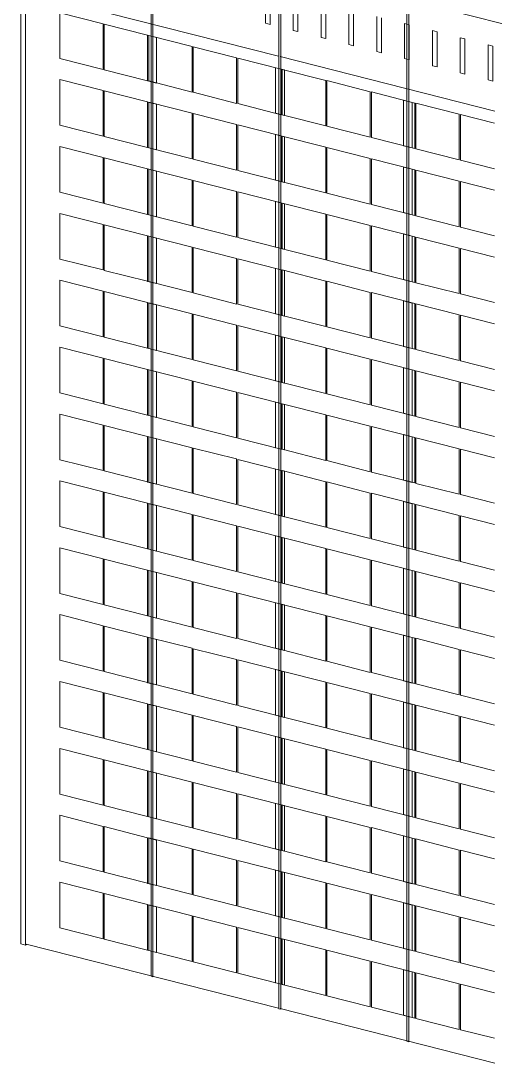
# Paper-space layout '02 Building 3D Model' of a CAD drawing. Header units: millimetres. Extents: x 5 to 415, y 7 to 290.
# Drawn here: x 178.8 to 233.7, y 74.8 to 195.5 of the extents above; entities that cross this region are included whole.
import ezdxf

# ---------------------------------------------------------------- set-up
doc = ezdxf.new("R2010")
doc.units = ezdxf.units.MM
doc.layers.add('MODEL_3D_VIEW', color=7, linetype='Continuous', lineweight=9)

# ---------------------------------------------------------------- blocks, each defined once
blk = doc.blocks.new('SHEET_02_BUILDING_3D')
at = {"layer": 'MODEL_3D_VIEW', "lineweight": 9}
for p, q in [((178.76, 88.57), (178.76, 209.17)), ((179.3, 88.43), (179.3, 209.04)), ((234.73, 195.1), (183.13, 208.22)), ((193.85, 205.44), (193.85, 84.83)), ((194.06, 84.78), (194.06, 205.38)), ((208.66, 201.67), (208.66, 81.07)), ((208.87, 81.01), (208.87, 201.62)), ((207.1, 199.26), (207.1, 195.2)), ((179.39, 198.81), (208.59, 191.39)), ((207.64, 195.07), (207.64, 199.13)), ((210.32, 198.45), (210.32, 194.38)), ((210.86, 194.25), (210.86, 198.31)), ((213.54, 197.63), (213.54, 193.56)), ((214.08, 193.43), (214.08, 197.49)), ((216.77, 196.81), (216.77, 192.75)), ((223.47, 197.91), (223.47, 77.3)), ((223.69, 77.25), (223.69, 197.85)), ((188.29, 195.15), (183.27, 196.42)), ((183.27, 196.42), (183.27, 191.14)), ((217.31, 192.61), (217.31, 196.67)), ((219.99, 195.99), (219.99, 191.93)), ((220.53, 191.79), (220.53, 195.85)), ((188.29, 189.87), (188.29, 195.15)), ((193.45, 193.84), (188.42, 195.11)), ((188.42, 195.11), (188.42, 189.83)), ((207.1, 195.2), (207.64, 195.07)), ((210.32, 194.38), (210.86, 194.25)), ((223.75, 195.03), (223.21, 195.17)), ((223.21, 195.17), (223.21, 191.11)), ((223.75, 190.97), (223.75, 195.03)), ((193.45, 188.55), (193.45, 193.84)), ((194.47, 193.56), (193.45, 193.83)), ((193.45, 193.83), (193.45, 188.54)), ((198.6, 192.52), (193.58, 193.8)), ((193.58, 193.8), (193.58, 188.52)), ((194.47, 188.28), (194.47, 193.56)), ((213.54, 193.56), (214.08, 193.43)), ((226.98, 194.21), (226.44, 194.35)), ((226.44, 194.35), (226.44, 190.29)), ((226.98, 190.15), (226.98, 194.21)), ((230.2, 193.39), (229.66, 193.53)), ((229.66, 193.53), (229.66, 189.47)), ((230.2, 189.33), (230.2, 193.39)), ((198.6, 187.24), (198.6, 192.52)), ((203.76, 191.21), (198.74, 192.49)), ((198.74, 192.49), (198.74, 187.21)), ((216.77, 192.75), (217.31, 192.61)), ((233.42, 192.57), (232.88, 192.71)), ((232.88, 192.71), (232.88, 188.65)), ((233.42, 188.51), (233.42, 192.57)), ((183.27, 191.14), (188.29, 189.87)), ((203.76, 185.93), (203.76, 191.21)), ((208.92, 189.9), (203.9, 191.18)), ((203.9, 191.18), (203.9, 185.9)), ((208.79, 191.34), (233.68, 185.01)), ((219.99, 191.93), (220.53, 191.79)), ((223.21, 191.11), (223.75, 190.97)), ((188.42, 189.83), (193.45, 188.55)), ((209.29, 189.8), (208.26, 190.06)), ((208.26, 190.06), (208.26, 184.78)), ((208.92, 184.62), (208.92, 189.9)), ((214.08, 188.59), (209.05, 189.87)), ((209.05, 189.87), (209.05, 184.59)), ((209.29, 184.52), (209.29, 189.8)), ((226.44, 190.29), (226.98, 190.15)), ((188.29, 187.4), (183.27, 188.68)), ((183.27, 188.68), (183.27, 183.4)), ((193.45, 188.54), (194.47, 188.28)), ((193.58, 188.52), (198.6, 187.24)), ((214.08, 183.31), (214.08, 188.59)), ((219.23, 187.28), (214.21, 188.56)), ((214.21, 188.56), (214.21, 183.28)), ((229.66, 189.47), (230.2, 189.33)), ((232.88, 188.65), (233.42, 188.51)), ((188.29, 182.12), (188.29, 187.4)), ((193.45, 186.09), (188.42, 187.37)), ((188.42, 187.37), (188.42, 182.09)), ((198.74, 187.21), (203.76, 185.93)), ((219.23, 182), (219.23, 187.28)), ((224.39, 185.97), (219.37, 187.25)), ((219.37, 187.25), (219.37, 181.97)), ((193.45, 180.81), (193.45, 186.09)), ((194.47, 185.82), (193.45, 186.08)), ((193.45, 186.08), (193.45, 180.8)), ((198.6, 184.78), (193.58, 186.05)), ((193.58, 186.05), (193.58, 180.77)), ((224.1, 186.04), (223.08, 186.3)), ((223.08, 186.3), (223.08, 181.02)), ((224.1, 180.76), (224.1, 186.04)), ((224.39, 180.69), (224.39, 185.97)), ((229.55, 184.66), (224.53, 185.94)), ((224.53, 185.94), (224.53, 180.66)), ((194.47, 180.54), (194.47, 185.82)), ((198.6, 179.5), (198.6, 184.78)), ((203.76, 183.47), (198.74, 184.74)), ((198.74, 184.74), (198.74, 179.46)), ((203.9, 185.9), (208.92, 184.62)), ((208.26, 184.78), (209.29, 184.52)), ((209.05, 184.59), (214.08, 183.31)), ((229.55, 179.38), (229.55, 184.66)), ((233.62, 183.62), (229.68, 184.63)), ((229.68, 184.63), (229.68, 179.34)), ((183.27, 183.4), (188.29, 182.12)), ((203.76, 178.19), (203.76, 183.47)), ((208.92, 182.16), (203.9, 183.43)), ((203.9, 183.43), (203.9, 178.15)), ((209.29, 182.05), (208.26, 182.31)), ((208.26, 182.31), (208.26, 177.03)), ((214.21, 183.28), (219.23, 182)), ((188.42, 182.09), (193.45, 180.81)), ((208.92, 176.88), (208.92, 182.16)), ((214.08, 180.85), (209.05, 182.12)), ((209.05, 182.12), (209.05, 176.84)), ((209.29, 176.77), (209.29, 182.05)), ((219.37, 181.97), (224.39, 180.69)), ((188.29, 179.65), (183.27, 180.93)), ((183.27, 180.93), (183.27, 175.65)), ((193.45, 180.8), (194.47, 180.54)), ((193.58, 180.77), (198.6, 179.5)), ((214.08, 175.57), (214.08, 180.85)), ((219.23, 179.53), (214.21, 180.81)), ((214.21, 180.81), (214.21, 175.53)), ((223.08, 181.02), (224.1, 180.76)), ((224.53, 180.66), (229.55, 179.38)), ((188.29, 174.37), (188.29, 179.65)), ((193.45, 178.34), (188.42, 179.62)), ((188.42, 179.62), (188.42, 174.34)), ((198.74, 179.46), (203.76, 178.19)), ((219.23, 174.25), (219.23, 179.53)), ((224.39, 178.22), (219.37, 179.5)), ((219.37, 179.5), (219.37, 174.22)), ((229.68, 179.34), (233.62, 178.34)), ((193.45, 173.06), (193.45, 178.34)), ((194.47, 178.07), (193.45, 178.33)), ((193.45, 178.33), (193.45, 173.05)), ((198.6, 177.03), (193.58, 178.31)), ((193.58, 178.31), (193.58, 173.03)), ((194.47, 172.79), (194.47, 178.07)), ((203.9, 178.15), (208.92, 176.88)), ((224.1, 178.29), (223.08, 178.55)), ((223.08, 178.55), (223.08, 173.27)), ((224.1, 173.01), (224.1, 178.29)), ((224.39, 172.94), (224.39, 178.22)), ((229.55, 176.91), (224.53, 178.19)), ((224.53, 178.19), (224.53, 172.91)), ((198.6, 171.75), (198.6, 177.03)), ((203.76, 175.72), (198.74, 177)), ((198.74, 177), (198.74, 171.72)), ((208.26, 177.03), (209.29, 176.77)), ((209.05, 176.84), (214.08, 175.57)), ((229.55, 171.63), (229.55, 176.91)), ((233.62, 175.88), (229.68, 176.88)), ((229.68, 176.88), (229.68, 171.6)), ((183.27, 175.65), (188.29, 174.37)), ((203.76, 170.44), (203.76, 175.72)), ((208.92, 174.41), (203.9, 175.69)), ((203.9, 175.69), (203.9, 170.41)), ((214.21, 175.53), (219.23, 174.25)), ((188.42, 174.34), (193.45, 173.06)), ((209.29, 174.31), (208.26, 174.57)), ((208.26, 174.57), (208.26, 169.29)), ((208.92, 169.13), (208.92, 174.41)), ((214.08, 173.1), (209.05, 174.38)), ((209.05, 174.38), (209.05, 169.1)), ((209.29, 169.03), (209.29, 174.31)), ((219.37, 174.22), (224.39, 172.94)), ((188.29, 171.91), (183.27, 173.18)), ((183.27, 173.18), (183.27, 167.9)), ((193.45, 173.05), (194.47, 172.79)), ((193.58, 173.03), (198.6, 171.75)), ((214.08, 167.82), (214.08, 173.1)), ((219.23, 171.79), (214.21, 173.06)), ((214.21, 173.06), (214.21, 167.78)), ((223.08, 173.27), (224.1, 173.01)), ((224.53, 172.91), (229.55, 171.63)), ((188.29, 166.63), (188.29, 171.91)), ((193.45, 170.6), (188.42, 171.87)), ((188.42, 171.87), (188.42, 166.59)), ((198.74, 171.72), (203.76, 170.44)), ((219.23, 166.51), (219.23, 171.79)), ((224.39, 170.48), (219.37, 171.75)), ((219.37, 171.75), (219.37, 166.47)), ((229.68, 171.6), (233.62, 170.6)), ((193.45, 165.32), (193.45, 170.6)), ((194.47, 170.33), (193.45, 170.59)), ((193.45, 170.59), (193.45, 165.31)), ((198.6, 169.29), (193.58, 170.56)), ((193.58, 170.56), (193.58, 165.28)), ((194.47, 165.05), (194.47, 170.33)), ((203.9, 170.41), (208.92, 169.13)), ((224.1, 170.54), (223.08, 170.8)), ((223.08, 170.8), (223.08, 165.52)), ((224.1, 165.26), (224.1, 170.54)), ((224.39, 165.2), (224.39, 170.48)), ((229.55, 169.17), (224.53, 170.44)), ((224.53, 170.44), (224.53, 165.16)), ((198.6, 164.01), (198.6, 169.29)), ((203.76, 167.97), (198.74, 169.25)), ((198.74, 169.25), (198.74, 163.97)), ((208.26, 169.29), (209.29, 169.03)), ((209.05, 169.1), (214.08, 167.82)), ((229.55, 163.89), (229.55, 169.17)), ((233.62, 168.13), (229.68, 169.13)), ((229.68, 169.13), (229.68, 163.85)), ((183.27, 167.9), (188.29, 166.63)), ((203.76, 162.69), (203.76, 167.97)), ((208.92, 166.66), (203.9, 167.94)), ((203.9, 167.94), (203.9, 162.66)), ((209.29, 166.56), (208.26, 166.82)), ((208.26, 166.82), (208.26, 161.54)), ((208.92, 161.38), (208.92, 166.66)), ((214.08, 165.35), (209.05, 166.63)), ((209.05, 166.63), (209.05, 161.35)), ((214.21, 167.78), (219.23, 166.51)), ((188.29, 164.16), (183.27, 165.44)), ((183.27, 165.44), (183.27, 160.16)), ((188.42, 166.59), (193.45, 165.32)), ((209.29, 161.28), (209.29, 166.56)), ((219.37, 166.47), (224.39, 165.2)), ((223.08, 165.52), (224.1, 165.26)), ((193.45, 165.31), (194.47, 165.05)), ((193.58, 165.28), (198.6, 164.01)), ((214.08, 160.07), (214.08, 165.35)), ((219.23, 164.04), (214.21, 165.32)), ((214.21, 165.32), (214.21, 160.04)), ((224.53, 165.16), (229.55, 163.89)), ((188.29, 158.88), (188.29, 164.16)), ((193.45, 162.85), (188.42, 164.13)), ((188.42, 164.13), (188.42, 158.85)), ((198.74, 163.97), (203.76, 162.69)), ((219.23, 158.76), (219.23, 164.04)), ((224.39, 162.73), (219.37, 164.01)), ((219.37, 164.01), (219.37, 158.73)), ((224.1, 162.8), (223.08, 163.06)), ((223.08, 163.06), (223.08, 157.78)), ((229.68, 163.85), (233.62, 162.85)), ((193.45, 157.57), (193.45, 162.85)), ((194.47, 162.58), (193.45, 162.84)), ((193.45, 162.84), (193.45, 157.56)), ((198.6, 161.54), (193.58, 162.82)), ((193.58, 162.82), (193.58, 157.54)), ((194.47, 157.3), (194.47, 162.58)), ((203.9, 162.66), (208.92, 161.38)), ((224.1, 157.52), (224.1, 162.8)), ((224.39, 157.45), (224.39, 162.73)), ((229.55, 161.42), (224.53, 162.7)), ((224.53, 162.7), (224.53, 157.42)), ((198.6, 156.26), (198.6, 161.54)), ((203.76, 160.23), (198.74, 161.5)), ((198.74, 161.5), (198.74, 156.22)), ((208.26, 161.54), (209.29, 161.28)), ((209.05, 161.35), (214.08, 160.07)), ((229.55, 156.14), (229.55, 161.42)), ((233.62, 160.38), (229.68, 161.39)), ((229.68, 161.39), (229.68, 156.11)), ((183.27, 160.16), (188.29, 158.88)), ((203.76, 154.95), (203.76, 160.23)), ((208.92, 158.92), (203.9, 160.19)), ((203.9, 160.19), (203.9, 154.91)), ((214.21, 160.04), (219.23, 158.76)), ((188.42, 158.85), (193.45, 157.57)), ((209.29, 158.81), (208.26, 159.08)), ((208.26, 159.08), (208.26, 153.79)), ((208.92, 153.64), (208.92, 158.92)), ((214.08, 157.61), (209.05, 158.88)), ((209.05, 158.88), (209.05, 153.6)), ((209.29, 153.53), (209.29, 158.81)), ((219.37, 158.73), (224.39, 157.45)), ((188.29, 156.41), (183.27, 157.69)), ((183.27, 157.69), (183.27, 152.41)), ((193.45, 157.56), (194.47, 157.3)), ((193.58, 157.54), (198.6, 156.26)), ((214.08, 152.33), (214.08, 157.61)), ((219.23, 156.3), (214.21, 157.57)), ((214.21, 157.57), (214.21, 152.29)), ((223.08, 157.78), (224.1, 157.52)), ((224.53, 157.42), (229.55, 156.14)), ((188.29, 151.13), (188.29, 156.41)), ((193.45, 155.1), (188.42, 156.38)), ((188.42, 156.38), (188.42, 151.1)), ((198.74, 156.22), (203.76, 154.95)), ((219.23, 151.02), (219.23, 156.3)), ((224.39, 154.98), (219.37, 156.26)), ((219.37, 156.26), (219.37, 150.98)), ((229.68, 156.11), (233.62, 155.1)), ((193.45, 149.82), (193.45, 155.1)), ((194.47, 154.83), (193.45, 155.09)), ((193.45, 155.09), (193.45, 149.81)), ((198.6, 153.79), (193.58, 155.07)), ((193.58, 155.07), (193.58, 149.79)), ((194.47, 149.55), (194.47, 154.83)), ((203.9, 154.91), (208.92, 153.64)), ((224.1, 155.05), (223.08, 155.31)), ((223.08, 155.31), (223.08, 150.03)), ((224.1, 149.77), (224.1, 155.05)), ((224.39, 149.7), (224.39, 154.98)), ((229.55, 153.67), (224.53, 154.95)), ((224.53, 154.95), (224.53, 149.67)), ((198.6, 148.51), (198.6, 153.79)), ((203.76, 152.48), (198.74, 153.76)), ((198.74, 153.76), (198.74, 148.48)), ((208.26, 153.79), (209.29, 153.53)), ((209.05, 153.6), (214.08, 152.33)), ((229.55, 148.39), (229.55, 153.67)), ((233.62, 152.64), (229.68, 153.64)), ((229.68, 153.64), (229.68, 148.36)), ((183.27, 152.41), (188.29, 151.13)), ((203.76, 147.2), (203.76, 152.48)), ((208.92, 151.17), (203.9, 152.45)), ((203.9, 152.45), (203.9, 147.17)), ((214.21, 152.29), (219.23, 151.02)), ((188.42, 151.1), (193.45, 149.82)), ((209.29, 151.07), (208.26, 151.33)), ((208.26, 151.33), (208.26, 146.05)), ((208.92, 145.89), (208.92, 151.17)), ((214.08, 149.86), (209.05, 151.14)), ((209.05, 151.14), (209.05, 145.86)), ((209.29, 145.79), (209.29, 151.07)), ((219.37, 150.98), (224.39, 149.7)), ((188.29, 148.67), (183.27, 149.94)), ((183.27, 149.94), (183.27, 144.66)), ((193.45, 149.81), (194.47, 149.55)), ((193.58, 149.79), (198.6, 148.51)), ((214.08, 144.58), (214.08, 149.86)), ((219.23, 148.55), (214.21, 149.83)), ((214.21, 149.83), (214.21, 144.55)), ((223.08, 150.03), (224.1, 149.77)), ((188.29, 143.39), (188.29, 148.67)), ((193.45, 147.36), (188.42, 148.63)), ((188.42, 148.63), (188.42, 143.35)), ((219.23, 143.27), (219.23, 148.55)), ((224.39, 147.24), (219.37, 148.52)), ((219.37, 148.52), (219.37, 143.23)), ((224.53, 149.67), (229.55, 148.39)), ((193.45, 142.08), (193.45, 147.36)), ((194.47, 147.09), (193.45, 147.35)), ((193.45, 147.35), (193.45, 142.07)), ((198.6, 146.05), (193.58, 147.32)), ((193.58, 147.32), (193.58, 142.04)), ((198.74, 148.48), (203.76, 147.2)), ((224.1, 147.3), (223.08, 147.56)), ((223.08, 147.56), (223.08, 142.28)), ((224.1, 142.02), (224.1, 147.3)), ((229.68, 148.36), (233.62, 147.36)), ((194.47, 141.81), (194.47, 147.09)), ((203.9, 147.17), (208.92, 145.89)), ((224.39, 141.96), (224.39, 147.24)), ((229.55, 145.93), (224.53, 147.2)), ((224.53, 147.2), (224.53, 141.92)), ((198.6, 140.77), (198.6, 146.05)), ((203.76, 144.74), (198.74, 146.01)), ((198.74, 146.01), (198.74, 140.73)), ((208.26, 146.05), (209.29, 145.79)), ((209.05, 145.86), (214.08, 144.58)), ((229.55, 140.65), (229.55, 145.93)), ((233.62, 144.89), (229.68, 145.89)), ((229.68, 145.89), (229.68, 140.61)), ((183.27, 144.66), (188.29, 143.39)), ((203.76, 139.46), (203.76, 144.74)), ((208.92, 143.42), (203.9, 144.7)), ((203.9, 144.7), (203.9, 139.42)), ((214.21, 144.55), (219.23, 143.27)), ((188.42, 143.35), (193.45, 142.08)), ((209.29, 143.32), (208.26, 143.58)), ((208.26, 143.58), (208.26, 138.3)), ((208.92, 138.14), (208.92, 143.42)), ((214.08, 142.11), (209.05, 143.39)), ((209.05, 143.39), (209.05, 138.11)), ((209.29, 138.04), (209.29, 143.32)), ((219.37, 143.23), (224.39, 141.96)), ((188.29, 140.92), (183.27, 142.2)), ((183.27, 142.2), (183.27, 136.92)), ((193.45, 142.07), (194.47, 141.81)), ((193.58, 142.04), (198.6, 140.77)), ((214.08, 136.83), (214.08, 142.11)), ((219.23, 140.8), (214.21, 142.08)), ((214.21, 142.08), (214.21, 136.8)), ((223.08, 142.28), (224.1, 142.02)), ((224.53, 141.92), (229.55, 140.65)), ((188.29, 135.64), (188.29, 140.92)), ((193.45, 139.61), (188.42, 140.89)), ((188.42, 140.89), (188.42, 135.61)), ((198.74, 140.73), (203.76, 139.46)), ((219.23, 135.52), (219.23, 140.8)), ((224.39, 139.49), (219.37, 140.77)), ((219.37, 140.77), (219.37, 135.49)), ((229.68, 140.61), (233.62, 139.61)), ((193.45, 134.33), (193.45, 139.61)), ((194.47, 139.34), (193.45, 139.6)), ((193.45, 139.6), (193.45, 134.32)), ((198.6, 138.3), (193.58, 139.58)), ((193.58, 139.58), (193.58, 134.3)), ((194.47, 134.06), (194.47, 139.34)), ((203.9, 139.42), (208.92, 138.14)), ((224.1, 139.56), (223.08, 139.82)), ((223.08, 139.82), (223.08, 134.54)), ((224.1, 134.28), (224.1, 139.56)), ((224.39, 134.21), (224.39, 139.49)), ((229.55, 138.18), (224.53, 139.46)), ((224.53, 139.46), (224.53, 134.18)), ((198.6, 133.02), (198.6, 138.3)), ((203.76, 136.99), (198.74, 138.27)), ((198.74, 138.27), (198.74, 132.99)), ((208.26, 138.3), (209.29, 138.04)), ((209.05, 138.11), (214.08, 136.83)), ((229.55, 132.9), (229.55, 138.18)), ((233.62, 137.15), (229.68, 138.15)), ((229.68, 138.15), (229.68, 132.87)), ((183.27, 136.92), (188.29, 135.64)), ((203.76, 131.71), (203.76, 136.99)), ((208.92, 135.68), (203.9, 136.96)), ((203.9, 136.96), (203.9, 131.67)), ((214.21, 136.8), (219.23, 135.52)), ((188.42, 135.61), (193.45, 134.33)), ((209.29, 135.58), (208.26, 135.84)), ((208.26, 135.84), (208.26, 130.56)), ((208.92, 130.4), (208.92, 135.68)), ((214.08, 134.37), (209.05, 135.64)), ((209.05, 135.64), (209.05, 130.36)), ((209.29, 130.3), (209.29, 135.58)), ((219.37, 135.49), (224.39, 134.21)), ((188.29, 133.18), (183.27, 134.45)), ((183.27, 134.45), (183.27, 129.17)), ((193.45, 134.32), (194.47, 134.06)), ((193.58, 134.3), (198.6, 133.02)), ((214.08, 129.09), (214.08, 134.37)), ((219.23, 133.06), (214.21, 134.33)), ((214.21, 134.33), (214.21, 129.05)), ((223.08, 134.54), (224.1, 134.28)), ((224.53, 134.18), (229.55, 132.9)), ((188.29, 127.9), (188.29, 133.18)), ((193.45, 131.86), (188.42, 133.14)), ((188.42, 133.14), (188.42, 127.86)), ((198.74, 132.99), (203.76, 131.71)), ((219.23, 127.78), (219.23, 133.06)), ((224.39, 131.75), (219.37, 133.02)), ((219.37, 133.02), (219.37, 127.74)), ((229.68, 132.87), (233.62, 131.87)), ((193.45, 126.58), (193.45, 131.86)), ((194.47, 131.59), (193.45, 131.85)), ((193.45, 131.85), (193.45, 126.57)), ((198.6, 130.55), (193.58, 131.83)), ((193.58, 131.83), (193.58, 126.55)), ((194.47, 126.31), (194.47, 131.59)), ((203.9, 131.67), (208.92, 130.4)), ((224.1, 131.81), (223.08, 132.07)), ((223.08, 132.07), (223.08, 126.79)), ((224.1, 126.53), (224.1, 131.81)), ((224.39, 126.47), (224.39, 131.75)), ((229.55, 130.44), (224.53, 131.71)), ((224.53, 131.71), (224.53, 126.43)), ((198.6, 125.27), (198.6, 130.55)), ((203.76, 129.24), (198.74, 130.52)), ((198.74, 130.52), (198.74, 125.24)), ((208.26, 130.56), (209.29, 130.3)), ((229.55, 125.15), (229.55, 130.44)), ((233.62, 129.4), (229.68, 130.4)), ((229.68, 130.4), (229.68, 125.12)), ((203.76, 123.96), (203.76, 129.24)), ((208.92, 127.93), (203.9, 129.21)), ((203.9, 129.21), (203.9, 123.93)), ((209.05, 130.36), (214.08, 129.09)), ((183.27, 129.17), (188.29, 127.9)), ((209.29, 127.83), (208.26, 128.09)), ((208.26, 128.09), (208.26, 122.81)), ((214.21, 129.05), (219.23, 127.78)), ((188.42, 127.86), (193.45, 126.58)), ((208.92, 122.65), (208.92, 127.93)), ((214.08, 126.62), (209.05, 127.9)), ((209.05, 127.9), (209.05, 122.62)), ((209.29, 122.55), (209.29, 127.83)), ((219.37, 127.74), (224.39, 126.47)), ((223.08, 126.79), (224.1, 126.53)), ((188.29, 125.43), (183.27, 126.71)), ((183.27, 126.71), (183.27, 121.43)), ((193.45, 126.57), (194.47, 126.31)), ((193.58, 126.55), (198.6, 125.27)), ((214.08, 121.34), (214.08, 126.62)), ((219.23, 125.31), (214.21, 126.59)), ((214.21, 126.59), (214.21, 121.31)), ((224.53, 126.43), (229.55, 125.15)), ((188.29, 120.15), (188.29, 125.43)), ((193.45, 124.12), (188.42, 125.39)), ((188.42, 125.39), (188.42, 120.11)), ((198.74, 125.24), (203.76, 123.96)), ((219.23, 120.03), (219.23, 125.31)), ((224.39, 124), (219.37, 125.28)), ((219.37, 125.28), (219.37, 120)), ((229.68, 125.12), (233.62, 124.12)), ((193.45, 118.84), (193.45, 124.12)), ((194.47, 123.85), (193.45, 124.11)), ((193.45, 124.11), (193.45, 118.83)), ((198.6, 122.81), (193.58, 124.08)), ((193.58, 124.08), (193.58, 118.8)), ((194.47, 118.57), (194.47, 123.85)), ((203.9, 123.93), (208.92, 122.65)), ((224.1, 124.06), (223.08, 124.33)), ((223.08, 124.33), (223.08, 119.04)), ((224.1, 118.78), (224.1, 124.06)), ((224.39, 118.72), (224.39, 124)), ((229.55, 122.69), (224.53, 123.97)), ((224.53, 123.97), (224.53, 118.69)), ((198.6, 117.53), (198.6, 122.81)), ((203.76, 121.5), (198.74, 122.77)), ((198.74, 122.77), (198.74, 117.49)), ((208.26, 122.81), (209.29, 122.55)), ((209.05, 122.62), (214.08, 121.34)), ((229.55, 117.41), (229.55, 122.69)), ((233.62, 121.65), (229.68, 122.65)), ((229.68, 122.65), (229.68, 117.37)), ((183.27, 121.43), (188.29, 120.15)), ((203.76, 116.22), (203.76, 121.5)), ((208.92, 120.19), (203.9, 121.46)), ((203.9, 121.46), (203.9, 116.18)), ((214.21, 121.31), (219.23, 120.03)), ((188.42, 120.11), (193.45, 118.84)), ((209.29, 120.08), (208.26, 120.34)), ((208.26, 120.34), (208.26, 115.06)), ((208.92, 114.91), (208.92, 120.19)), ((214.08, 118.88), (209.05, 120.15)), ((209.05, 120.15), (209.05, 114.87)), ((209.29, 114.8), (209.29, 120.08)), ((219.37, 120), (224.39, 118.72)), ((188.29, 117.68), (183.27, 118.96)), ((183.27, 118.96), (183.27, 113.68)), ((193.45, 118.83), (194.47, 118.57)), ((193.58, 118.8), (198.6, 117.53)), ((214.08, 113.59), (214.08, 118.88)), ((219.23, 117.56), (214.21, 118.84)), ((214.21, 118.84), (214.21, 113.56)), ((223.08, 119.04), (224.1, 118.78)), ((224.53, 118.69), (229.55, 117.41)), ((188.29, 112.4), (188.29, 117.68)), ((193.45, 116.37), (188.42, 117.65)), ((188.42, 117.65), (188.42, 112.37)), ((198.74, 117.49), (203.76, 116.22)), ((219.23, 112.28), (219.23, 117.56)), ((224.39, 116.25), (219.37, 117.53)), ((219.37, 117.53), (219.37, 112.25)), ((229.68, 117.37), (233.62, 116.37)), ((193.45, 111.09), (193.45, 116.37)), ((194.47, 116.1), (193.45, 116.36)), ((193.45, 116.36), (193.45, 111.08)), ((198.6, 115.06), (193.58, 116.34)), ((193.58, 116.34), (193.58, 111.06)), ((194.47, 110.82), (194.47, 116.1)), ((203.9, 116.18), (208.92, 114.91)), ((224.1, 116.32), (223.08, 116.58)), ((223.08, 116.58), (223.08, 111.3)), ((224.1, 111.04), (224.1, 116.32)), ((224.39, 110.97), (224.39, 116.25)), ((229.55, 114.94), (224.53, 116.22)), ((224.53, 116.22), (224.53, 110.94)), ((198.6, 109.78), (198.6, 115.06)), ((203.76, 113.75), (198.74, 115.03)), ((198.74, 115.03), (198.74, 109.75)), ((208.26, 115.06), (209.29, 114.8)), ((209.05, 114.87), (214.08, 113.59)), ((229.55, 109.66), (229.55, 114.94)), ((233.62, 113.91), (229.68, 114.91)), ((229.68, 114.91), (229.68, 109.63)), ((183.27, 113.68), (188.29, 112.4)), ((203.76, 108.47), (203.76, 113.75)), ((208.92, 112.44), (203.9, 113.72)), ((203.9, 113.72), (203.9, 108.44)), ((214.21, 113.56), (219.23, 112.28)), ((188.42, 112.37), (193.45, 111.09)), ((209.29, 112.34), (208.26, 112.6)), ((208.26, 112.6), (208.26, 107.32)), ((208.92, 107.16), (208.92, 112.44)), ((214.08, 111.13), (209.05, 112.41)), ((209.05, 112.41), (209.05, 107.13)), ((209.29, 107.06), (209.29, 112.34)), ((188.29, 109.94), (183.27, 111.21)), ((183.27, 111.21), (183.27, 105.93)), ((193.45, 111.08), (194.47, 110.82)), ((214.08, 105.85), (214.08, 111.13)), ((219.23, 109.82), (214.21, 111.09)), ((214.21, 111.09), (214.21, 105.81)), ((219.37, 112.25), (224.39, 110.97)), ((223.08, 111.3), (224.1, 111.04)), ((188.29, 104.66), (188.29, 109.94)), ((193.45, 108.63), (188.42, 109.9)), ((188.42, 109.9), (188.42, 104.62)), ((193.58, 111.06), (198.6, 109.78)), ((224.53, 110.94), (229.55, 109.66)), ((198.74, 109.75), (203.76, 108.47)), ((219.23, 104.54), (219.23, 109.82)), ((224.39, 108.51), (219.37, 109.78)), ((219.37, 109.78), (219.37, 104.5)), ((224.1, 108.57), (223.08, 108.83)), ((223.08, 108.83), (223.08, 103.55)), ((229.68, 109.63), (233.62, 108.63)), ((193.45, 103.35), (193.45, 108.63)), ((194.47, 108.36), (193.45, 108.62)), ((193.45, 108.62), (193.45, 103.34)), ((198.6, 107.31), (193.58, 108.59)), ((193.58, 108.59), (193.58, 103.31)), ((194.47, 103.08), (194.47, 108.36)), ((203.9, 108.44), (208.92, 107.16)), ((224.1, 103.29), (224.1, 108.57)), ((224.39, 103.23), (224.39, 108.51)), ((229.55, 107.2), (224.53, 108.47)), ((224.53, 108.47), (224.53, 103.19)), ((198.6, 102.03), (198.6, 107.31)), ((203.76, 106), (198.74, 107.28)), ((198.74, 107.28), (198.74, 102)), ((208.26, 107.32), (209.29, 107.06)), ((209.05, 107.13), (214.08, 105.85)), ((229.55, 101.92), (229.55, 107.2)), ((233.62, 106.16), (229.68, 107.16)), ((229.68, 107.16), (229.68, 101.88)), ((183.27, 105.93), (188.29, 104.66)), ((203.76, 100.72), (203.76, 106)), ((208.92, 104.69), (203.9, 105.97)), ((203.9, 105.97), (203.9, 100.69)), ((214.21, 105.81), (219.23, 104.54)), ((188.42, 104.62), (193.45, 103.35)), ((209.29, 104.59), (208.26, 104.85)), ((208.26, 104.85), (208.26, 99.57)), ((208.92, 99.41), (208.92, 104.69)), ((214.08, 103.38), (209.05, 104.66)), ((209.05, 104.66), (209.05, 99.38)), ((209.29, 99.31), (209.29, 104.59)), ((219.37, 104.5), (224.39, 103.23)), ((188.29, 102.19), (183.27, 103.47)), ((183.27, 103.47), (183.27, 98.19)), ((193.45, 103.34), (194.47, 103.08)), ((193.58, 103.31), (198.6, 102.03)), ((214.08, 98.1), (214.08, 103.38)), ((219.23, 102.07), (214.21, 103.35)), ((214.21, 103.35), (214.21, 98.07)), ((223.08, 103.55), (224.1, 103.29)), ((224.53, 103.19), (229.55, 101.92)), ((188.29, 96.91), (188.29, 102.19)), ((193.45, 100.88), (188.42, 102.16)), ((188.42, 102.16), (188.42, 96.88)), ((198.74, 102), (203.76, 100.72)), ((219.23, 96.79), (219.23, 102.07)), ((224.39, 100.76), (219.37, 102.04)), ((219.37, 102.04), (219.37, 96.76)), ((229.68, 101.88), (233.62, 100.88)), ((193.45, 95.6), (193.45, 100.88)), ((194.47, 100.61), (193.45, 100.87)), ((193.45, 100.87), (193.45, 95.59)), ((198.6, 99.57), (193.58, 100.85)), ((193.58, 100.85), (193.58, 95.56)), ((194.47, 95.33), (194.47, 100.61)), ((203.9, 100.69), (208.92, 99.41)), ((224.1, 100.83), (223.08, 101.09)), ((223.08, 101.09), (223.08, 95.81)), ((224.1, 95.55), (224.1, 100.83)), ((224.39, 95.48), (224.39, 100.76)), ((229.55, 99.45), (224.53, 100.73)), ((224.53, 100.73), (224.53, 95.45)), ((198.6, 94.29), (198.6, 99.57)), ((203.76, 98.26), (198.74, 99.53)), ((198.74, 99.53), (198.74, 94.25)), ((208.26, 99.57), (209.29, 99.31)), ((209.05, 99.38), (214.08, 98.1)), ((229.55, 94.17), (229.55, 99.45)), ((233.62, 98.41), (229.68, 99.42)), ((229.68, 99.42), (229.68, 94.14)), ((183.27, 98.19), (188.29, 96.91)), ((203.76, 92.98), (203.76, 98.26)), ((208.92, 96.95), (203.9, 98.22)), ((203.9, 98.22), (203.9, 92.94)), ((214.21, 98.07), (219.23, 96.79)), ((188.42, 96.88), (193.45, 95.6)), ((209.29, 96.84), (208.26, 97.1)), ((208.26, 97.1), (208.26, 91.82)), ((208.92, 91.67), (208.92, 96.95)), ((214.08, 95.64), (209.05, 96.91)), ((209.05, 96.91), (209.05, 91.63)), ((209.29, 91.56), (209.29, 96.84)), ((219.37, 96.76), (224.39, 95.48)), ((188.29, 94.44), (183.27, 95.72)), ((183.27, 95.72), (183.27, 90.44)), ((193.45, 95.59), (194.47, 95.33)), ((193.58, 95.56), (198.6, 94.29)), ((214.08, 90.36), (214.08, 95.64)), ((219.23, 94.33), (214.21, 95.6)), ((214.21, 95.6), (214.21, 90.32)), ((223.08, 95.81), (224.1, 95.55)), ((224.53, 95.45), (229.55, 94.17)), ((188.29, 89.16), (188.29, 94.44)), ((193.45, 93.13), (188.42, 94.41)), ((188.42, 94.41), (188.42, 89.13)), ((198.74, 94.25), (203.76, 92.98)), ((219.23, 89.05), (219.23, 94.33)), ((224.39, 93.01), (219.37, 94.29)), ((219.37, 94.29), (219.37, 89.01)), ((193.45, 87.85), (193.45, 93.13)), ((194.47, 92.86), (193.45, 93.12)), ((193.45, 93.12), (193.45, 87.84)), ((198.6, 91.82), (193.58, 93.1)), ((193.58, 93.1), (193.58, 87.82)), ((224.1, 93.08), (223.08, 93.34)), ((223.08, 93.34), (223.08, 88.06)), ((224.1, 87.8), (224.1, 93.08)), ((224.39, 87.73), (224.39, 93.01)), ((229.55, 91.7), (224.53, 92.98)), ((224.53, 92.98), (224.53, 87.7)), ((229.68, 94.14), (233.62, 93.13)), ((194.47, 87.58), (194.47, 92.86)), ((198.6, 86.54), (198.6, 91.82)), ((203.76, 90.51), (198.74, 91.79)), ((198.74, 91.79), (198.74, 86.51)), ((203.9, 92.94), (208.92, 91.67)), ((208.26, 91.82), (209.29, 91.56)), ((209.05, 91.63), (214.08, 90.36)), ((229.55, 86.42), (229.55, 91.7)), ((233.62, 90.67), (229.68, 91.67)), ((229.68, 91.67), (229.68, 86.39)), ((183.27, 90.44), (188.29, 89.16)), ((203.76, 85.23), (203.76, 90.51)), ((208.92, 89.2), (203.9, 90.48)), ((203.9, 90.48), (203.9, 85.2)), ((209.29, 89.1), (208.26, 89.36)), ((208.26, 89.36), (208.26, 84.08)), ((214.21, 90.32), (219.23, 89.05)), ((179.3, 88.43), (178.76, 88.57)), ((179.41, 88.51), (179.3, 88.43)), ((208.59, 81.14), (179.39, 88.56)), ((188.42, 89.13), (193.45, 87.85)), ((208.92, 83.92), (208.92, 89.2)), ((214.08, 87.89), (209.05, 89.17)), ((209.05, 89.17), (209.05, 83.89)), ((209.29, 83.82), (209.29, 89.1)), ((219.37, 89.01), (224.39, 87.73)), ((193.45, 87.84), (194.47, 87.58)), ((193.58, 87.82), (198.6, 86.54)), ((214.08, 82.61), (214.08, 87.89)), ((219.23, 86.58), (214.21, 87.86)), ((214.21, 87.86), (214.21, 82.58)), ((223.08, 88.06), (224.1, 87.8)), ((224.53, 87.7), (229.55, 86.42)), ((198.74, 86.51), (203.76, 85.23)), ((219.23, 81.3), (219.23, 86.58)), ((224.39, 85.27), (219.37, 86.54)), ((219.37, 86.54), (219.37, 81.26)), ((229.68, 86.39), (233.62, 85.39)), ((193.85, 84.83), (194.06, 84.78)), ((203.9, 85.2), (208.92, 83.92)), ((224.1, 85.33), (223.08, 85.59)), ((223.08, 85.59), (223.08, 80.31)), ((224.1, 80.05), (224.1, 85.33)), ((224.39, 79.99), (224.39, 85.27)), ((229.55, 83.96), (224.53, 85.23)), ((224.53, 85.23), (224.53, 79.95)), ((208.26, 84.08), (209.29, 83.82)), ((209.05, 83.89), (214.08, 82.61)), ((229.55, 78.68), (229.55, 83.96)), ((233.62, 82.92), (229.68, 83.92)), ((229.68, 83.92), (229.68, 78.64)), ((214.21, 82.58), (219.23, 81.3)), ((208.66, 81.07), (208.87, 81.01)), ((233.68, 74.76), (208.79, 81.09)), ((219.37, 81.26), (224.39, 79.99)), ((223.08, 80.31), (224.1, 80.05)), ((224.53, 79.95), (229.55, 78.68)), ((229.68, 78.64), (233.62, 77.64)), ((223.47, 77.3), (223.69, 77.25))]:
    blk.add_line(p, q, dxfattribs=at)

psp = doc.layouts.new('02 Building 3D Model')

# ---------------------------------------------------------------- block references
psp.add_blockref('SHEET_02_BUILDING_3D', (0, 0))

doc.saveas('drawing.dxf')
